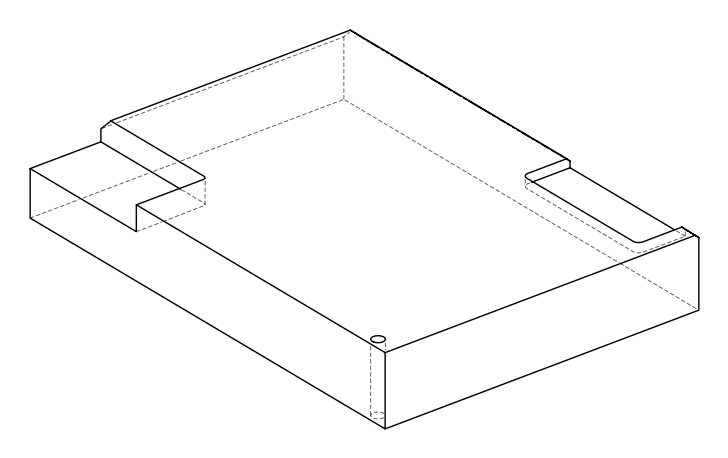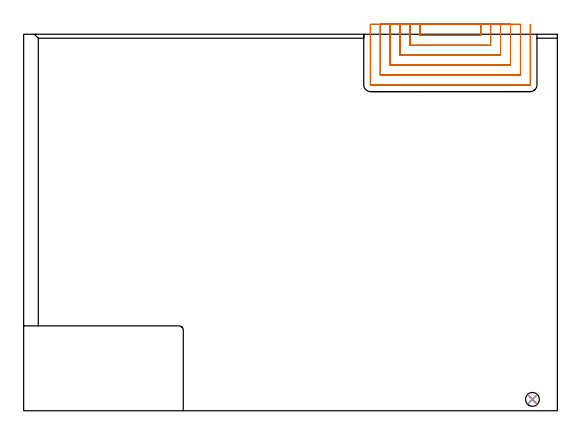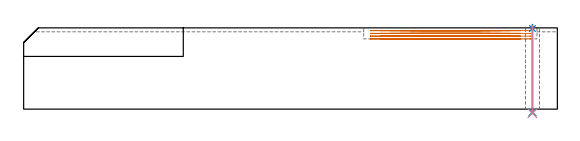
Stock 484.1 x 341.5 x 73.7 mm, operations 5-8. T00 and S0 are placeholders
(PLAN: 8 operations, 5 tool changes, 140.2 min)
(1 AREA_MILL | FG_CHAMFER_SURFACE | UGT0205_001 | 4.9 min | 1966 mm3)
(2 AREA_MILL_1 | FG_CHAMFER_SURFACE_1 | UGT0205_001 | 0.45 min | 139 mm3)
(3 AREA_MILL_2 | FG_CHAMFER_SURFACE_2 | UGT0205_001 | 10.83 min | 23958 mm3)
(4 MILL_CORNER_NOTCH_RECTANGULAR | CORNER_NOTCH_RECTANGULAR | NXT0201_008 | Follow Part, ap 1.5, ae 75% | 107.05 min | 288068 mm3)
(5 MILL_SLOT | SLOT_PARTIAL_RECTANGULAR | UGT0201_130 | Follow Part, ap 3, ae 75% | 16.25 min | 81511 mm3)
(6 SPOT_DRILL | STEP1HOLE | NXT0321_9005460120000 | 0.03 min | 4 mm3)
(7 DRILL_THROUGH_HOLE_INTO_CENTER | STEP1HOLE | NXT0301_042 | 0.32 min | 2880 mm3)
(8 DRILL_TO_ENLARGE_THROUGH_HOLE | STEP1HOLE | NXT0301_097 | 0.32 min | 6268 mm3)
(TOOL UGT0205_001 | Chamfer Mill 20 x 3 x 45 deg. | D20 FL50 Z2)
(TOOL NXT0201_008 | ENDMILL 6mm [2P460-0600-NA 1630] | D6 FL26 Z6)
(TOOL UGT0201_130 | Carbide End Mill 12.0 | D12 FL15 Z4)
(TOOL NXT0321_9005460120000 | NC Spot Drill, 142deg, 12mm, Carbide, Uncoated | D12 PA142 FL30 Z2)
(TOOL NXT0301_042 | Carbide Drill 7.1mm [860.1-0710-057A1-MM 2214] | D7.1 PA140 FL85 Z2)
(TOOL NXT0301_097 | Carbide Drill 12.6mm [860.1-1260-063A1-MM 2214] | D12.6 PA140 FL77 Z2)
(OP 5 MILL_SLOT)
G17 G21 G94 G90
T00 M6
G54
G17 G0 G90 X359.5 Y350.5 S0 M3
G43 Z83.7 H0
Z71.2
G94 G1 Y347.5 F250.
Y340.5 F500.
X414.6
Y347.5
Y350.5 F250.
X350.5
Y347.5
Y331.5 F500.
X423.6
Y347.5
Y350.5 F250.
X341.5
Y347.5
Y322.5 F500.
X432.6
Y347.5
Y350.5 F250.
X332.5
Y347.5
Y313.5 F500.
X441.6
Y347.5
Y350.5 F250.
X323.5
Y347.5
Y304.5 F500.
X450.6
Y347.5
Y350.5 F250.
X314.5
Y347.5
Y295.6 F500.
X314.505 Y295.545
X314.545 Y295.505
X314.6 Y295.5
X459.5
X459.555 Y295.505
X459.595 Y295.545
X459.6 Y295.6
Y347.5
Y350.5 F250.
G0 X359.5 Z68.7
G1 Y347.5
Y340.5 F500.
X414.6
Y347.5
Y350.5 F250.
X350.5
Y347.5
Y331.5 F500.
X423.6
Y347.5
Y350.5 F250.
X341.5
Y347.5
Y322.5 F500.
X432.6
Y347.5
Y350.5 F250.
X332.5
Y347.5
Y313.5 F500.
X441.6
Y347.5
Y350.5 F250.
X323.5
Y347.5
Y304.5 F500.
X450.6
Y347.5
Y350.5 F250.
X314.5
Y347.5
Y295.6 F500.
X314.505 Y295.545
X314.545 Y295.505
X314.6 Y295.5
X459.5
X459.555 Y295.505
X459.595 Y295.545
X459.6 Y295.6
Y347.5
Y350.5 F250.
G0 X359.5 Z66.2
G1 Y347.5
Y340.5 F500.
X414.6
Y347.5
Y350.5 F250.
X350.5
Y347.5
Y331.5 F500.
X423.6
Y347.5
Y350.5 F250.
X341.5
Y347.5
Y322.5 F500.
X432.6
Y347.5
Y350.5 F250.
X332.5
Y347.5
Y313.5 F500.
X441.6
Y347.5
Y350.5 F250.
X323.5
Y347.5
Y304.5 F500.
X450.6
Y347.5
Y350.5 F250.
X314.5
Y347.5
Y295.6 F500.
X314.505 Y295.545
X314.545 Y295.505
X314.6 Y295.5
X459.5
X459.555 Y295.505
X459.595 Y295.545
X459.6 Y295.6
Y347.5
Y350.5 F250.
G0 X359.5 Z63.7
G1 Y347.5
Y340.5 F500.
X414.6
Y347.5
Y350.5 F250.
X350.5
Y347.5
Y331.5 F500.
X423.6
Y347.5
Y350.5 F250.
X341.5
Y347.5
Y322.5 F500.
X432.6
Y347.5
Y350.5 F250.
X332.5
Y347.5
Y313.5 F500.
X441.6
Y347.5
Y350.5 F250.
X323.5
Y347.5
Y304.5 F500.
X450.6
Y347.5
Y350.5 F250.
X314.5
Y347.5
Y295.6 F500.
X314.505 Y295.545
X314.545 Y295.505
X314.6 Y295.5
X459.5
X459.555 Y295.505
X459.595 Y295.545
X459.6 Y295.6
Y347.5
Y350.5 F250.
G0 Z83.7
M5
M2
(OP 6 SPOT_DRILL)
G17 G21 G94 G90
T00 M6
G54
G17 G0 G90 X461.5 Y10.3 S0 M3
G43 Z83.7 H0
G94 G81 G98 Z73.153 F250. R76.7
G80
M5
M2
(OP 7 DRILL_THROUGH_HOLE_INTO_CENTER)
G17 G21 G94 G90
T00 M6
G54
G17 G0 G90 X461.5 Y10.3 S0 M3
G43 Z83.7 H1
G94 G73 G98 Z-2.792 F250. Q6.954 R75.7
G80
M5
M2
(OP 8 DRILL_TO_ENLARGE_THROUGH_HOLE)
G17 G21 G94 G90
T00 M6
G54
G17 G0 G90 X461.5 Y10.3 S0 M3
G43 Z83.7 H1
G94 G73 G98 Z-3.793 F250. Q11.07 R75.7
G80
M5
M2
